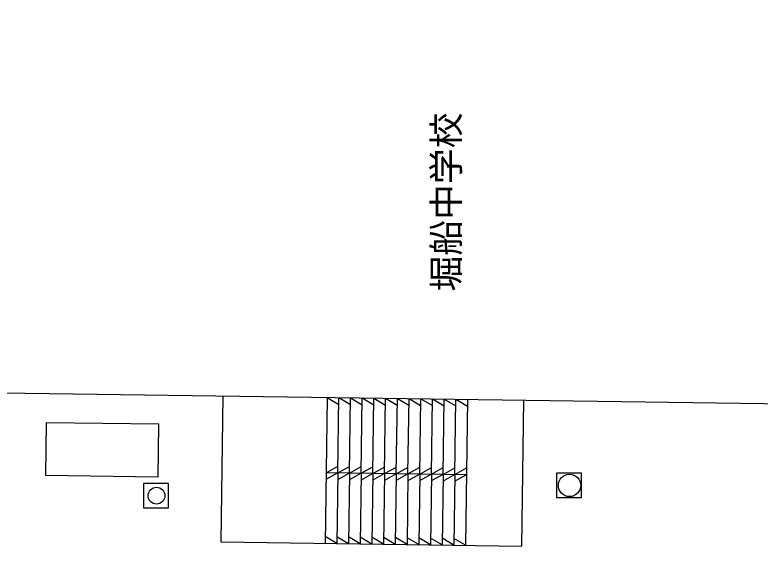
# Model space of a CAD drawing. Units: millimetres, scale not verified. Extents: x -122103 to 97281, y -76501 to 76841.
# Drawn here: x 12491 to 29125, y 39240 to 51106 of the extents above; entities that cross this region are included whole.
import ezdxf
from ezdxf.enums import TextEntityAlignment as Align

# ---------------------------------------------------------------- set-up
doc = ezdxf.new("R2010")
doc.units = ezdxf.units.MM
doc.header["$LTSCALE"] = 400
doc.layers.add('0-F', color=7, linetype='Continuous')
doc.styles.add('ＭＳ ゴシック', font='')
doc.styles.get('ＭＳ ゴシック').set_extended_font_data('MS Gothic')

msp = doc.modelspace()

# ---------------------------------------------------------------- linework, layer by layer
at = {"layer": '0-F'}
for p, q in [((19460, 42560.8), (19414.5, 39301.1)), ((19460, 42560.8), (19414.5, 39301.1)), ((19460, 42560.8), (19719.2, 42406.3)), ((19460, 42560.8), (19719.2, 42406.3)), ((19697.8, 40874.2), (19721.3, 42557.2)), ((19697.8, 40874.2), (19721.3, 42557.2)), ((19721.3, 42557.2), (19980.5, 42402.7)), ((19721.3, 42557.2), (19980.5, 42402.7)), ((19959.1, 40870.5), (19982.6, 42553.6)), ((19959.1, 40870.5), (19982.6, 42553.6)), ((19982.6, 42553.6), (20241.8, 42399)), ((19982.6, 42553.6), (20241.8, 42399)), ((20220.4, 40866.9), (20243.9, 42549.9)), ((20220.4, 40866.9), (20243.9, 42549.9)), ((20243.9, 42549.9), (20503.1, 42395.4)), ((20243.9, 42549.9), (20503.1, 42395.4)), ((20481.7, 40863.2), (20505.2, 42546.3)), ((20481.7, 40863.2), (20505.2, 42546.3)), ((20505.2, 42546.3), (20764.4, 42391.8)), ((20505.2, 42546.3), (20764.4, 42391.8)), ((20743, 40859.6), (20766.5, 42542.6)), ((20743, 40859.6), (20766.5, 42542.6)), ((20766.5, 42542.6), (21025.7, 42388.1)), ((20766.5, 42542.6), (21025.7, 42388.1)), ((21004.3, 40855.9), (21027.8, 42539)), ((21004.3, 40855.9), (21027.8, 42539)), ((21027.8, 42539), (21287, 42384.5)), ((21027.8, 42539), (21287, 42384.5)), ((21265.7, 40852.3), (21289.1, 42535.3)), ((21265.7, 40852.3), (21289.1, 42535.3)), ((21289.1, 42535.3), (21548.3, 42380.8)), ((21289.1, 42535.3), (21548.3, 42380.8)), ((21527, 40848.7), (21550.4, 42531.7)), ((21527, 40848.7), (21550.4, 42531.7)), ((21550.4, 42531.7), (21809.6, 42377.2)), ((21550.4, 42531.7), (21809.6, 42377.2)), ((21788.3, 40845), (21811.7, 42528.1)), ((21788.3, 40845), (21811.7, 42528.1)), ((21811.7, 42528.1), (22071, 42373.5)), ((21811.7, 42528.1), (22071, 42373.5)), ((22049.6, 40841.4), (22073.1, 42524.4)), ((22049.6, 40841.4), (22073.1, 42524.4)), ((22073.1, 42524.4), (22332.3, 42369.9)), ((22073.1, 42524.4), (22332.3, 42369.9)), ((22310.9, 40837.7), (22334.4, 42520.8)), ((22310.9, 40837.7), (22334.4, 42520.8)), ((22334.4, 42520.8), (22593.6, 42366.3)), ((22334.4, 42520.8), (22593.6, 42366.3)), ((22595.7, 42517.1), (22550.2, 39257.4)), ((22595.7, 42517.1), (22550.2, 39257.4)), ((19436.5, 40877.8), (19699.9, 41025)), ((19436.5, 40877.8), (19699.9, 41025)), ((19697.8, 40874.2), (19961.2, 41021.4)), ((19697.8, 40874.2), (19961.2, 41021.4)), ((19959.1, 40870.5), (20222.5, 41017.7)), ((19959.1, 40870.5), (20222.5, 41017.7)), ((20220.4, 40866.9), (20483.8, 41014.1)), ((20220.4, 40866.9), (20483.8, 41014.1)), ((20481.7, 40863.2), (20745.1, 41010.5)), ((20481.7, 40863.2), (20745.1, 41010.5)), ((20743, 40859.6), (21006.5, 41006.8)), ((20743, 40859.6), (21006.5, 41006.8)), ((21004.3, 40855.9), (21267.8, 41003.2)), ((21004.3, 40855.9), (21267.8, 41003.2)), ((21265.7, 40852.3), (21529.1, 40999.5)), ((21265.7, 40852.3), (21529.1, 40999.5)), ((21527, 40848.7), (21790.4, 40995.9)), ((21527, 40848.7), (21790.4, 40995.9)), ((21788.3, 40845), (22051.7, 40992.2)), ((21788.3, 40845), (22051.7, 40992.2)), ((22049.6, 40841.4), (22313, 40988.6)), ((22049.6, 40841.4), (22313, 40988.6)), ((22310.9, 40837.7), (22574.3, 40985)), ((22310.9, 40837.7), (22574.3, 40985)), ((19697.8, 40874.2), (19434.4, 40726.9)), ((19697.8, 40874.2), (19434.4, 40726.9)), ((22572.2, 40834.1), (19436.5, 40877.8)), ((22572.2, 40834.1), (19436.5, 40877.8)), ((19697.8, 40874.2), (19675.8, 39297.5)), ((19697.8, 40874.2), (19675.8, 39297.5)), ((19959.1, 40870.5), (19695.7, 40723.3)), ((19959.1, 40870.5), (19695.7, 40723.3)), ((19959.1, 40870.5), (19937.1, 39293.8)), ((19959.1, 40870.5), (19937.1, 39293.8)), ((20220.4, 40866.9), (19957, 40719.7)), ((20220.4, 40866.9), (19957, 40719.7)), ((20220.4, 40866.9), (20198.4, 39290.2)), ((20220.4, 40866.9), (20198.4, 39290.2)), ((20481.7, 40863.2), (20218.3, 40716)), ((20481.7, 40863.2), (20218.3, 40716)), ((20481.7, 40863.2), (20459.7, 39286.5)), ((20481.7, 40863.2), (20459.7, 39286.5)), ((20743, 40859.6), (20479.6, 40712.4)), ((20743, 40859.6), (20479.6, 40712.4)), ((20743, 40859.6), (20721.1, 39282.9)), ((20743, 40859.6), (20721.1, 39282.9)), ((21004.3, 40855.9), (20740.9, 40708.7)), ((21004.3, 40855.9), (20740.9, 40708.7)), ((21004.3, 40855.9), (20982.4, 39279.3)), ((21004.3, 40855.9), (20982.4, 39279.3)), ((21265.7, 40852.3), (21002.2, 40705.1)), ((21265.7, 40852.3), (21002.2, 40705.1)), ((21265.7, 40852.3), (21243.7, 39275.6)), ((21265.7, 40852.3), (21243.7, 39275.6)), ((21527, 40848.7), (21263.6, 40701.4)), ((21527, 40848.7), (21263.6, 40701.4)), ((21527, 40848.7), (21505, 39272)), ((21527, 40848.7), (21505, 39272)), ((21788.3, 40845), (21524.9, 40697.8)), ((21788.3, 40845), (21524.9, 40697.8)), ((21788.3, 40845), (21766.3, 39268.3)), ((21788.3, 40845), (21766.3, 39268.3)), ((22049.6, 40841.4), (21786.2, 40694.2)), ((22049.6, 40841.4), (21786.2, 40694.2)), ((22049.6, 40841.4), (22027.6, 39264.7)), ((22049.6, 40841.4), (22027.6, 39264.7)), ((22310.9, 40837.7), (22047.5, 40690.5)), ((22310.9, 40837.7), (22047.5, 40690.5)), ((22310.9, 40837.7), (22288.9, 39261)), ((22310.9, 40837.7), (22288.9, 39261)), ((22572.2, 40834.1), (22308.8, 40686.9)), ((22572.2, 40834.1), (22308.8, 40686.9)), ((19675.8, 39297.5), (19416.6, 39452)), ((19675.8, 39297.5), (19416.6, 39452)), ((19937.1, 39293.8), (19677.9, 39448.3)), ((19937.1, 39293.8), (19677.9, 39448.3)), ((20198.4, 39290.2), (19939.2, 39444.7)), ((20198.4, 39290.2), (19939.2, 39444.7)), ((20459.7, 39286.5), (20200.5, 39441.1)), ((20459.7, 39286.5), (20200.5, 39441.1)), ((20721.1, 39282.9), (20461.8, 39437.4)), ((20721.1, 39282.9), (20461.8, 39437.4)), ((20982.4, 39279.3), (20723.2, 39433.8)), ((20982.4, 39279.3), (20723.2, 39433.8)), ((21243.7, 39275.6), (20984.5, 39430.1)), ((21243.7, 39275.6), (20984.5, 39430.1)), ((21505, 39272), (21245.8, 39426.5)), ((21505, 39272), (21245.8, 39426.5)), ((21766.3, 39268.3), (21507.1, 39422.8)), ((21766.3, 39268.3), (21507.1, 39422.8)), ((22027.6, 39264.7), (21768.4, 39419.2)), ((22027.6, 39264.7), (21768.4, 39419.2)), ((22288.9, 39261), (22029.7, 39415.5)), ((22288.9, 39261), (22029.7, 39415.5)), ((22550.2, 39257.4), (22291, 39411.9)), ((22550.2, 39257.4), (22291, 39411.9))]:
    msp.add_line(p, q, dxfattribs=at)
for points in [[(-16025.1, 43055.7), (64346.9, 41934.9), (64474.8, 51106.2)], [(17131.4, 42593.3), (17085.9, 39333.6), (23808.4, 39239.8), (23853.9, 42499.6)], [(17131.4, 42593.3), (17085.9, 39333.6), (23808.4, 39239.8), (23853.9, 42499.6)]]:
    msp.add_lwpolyline(points, dxfattribs=at)
for points in [[(15690.5, 40786.6), (15706.8, 41960.3), (13188.2, 41995.4), (13171.8, 40821.7)], [(15690.5, 40786.6), (15706.8, 41960.3), (13188.2, 41995.4), (13171.8, 40821.7)], [(25142, 40326), (25142, 40866.5), (24581.6, 40866.5), (24581.6, 40326)], [(25142, 40326), (25142, 40866.5), (24581.6, 40866.5), (24581.6, 40326)], [(15921.2, 40095.6), (15921.2, 40636.1), (15360.8, 40636.1), (15360.8, 40095.6)], [(15921.2, 40095.6), (15921.2, 40636.1), (15360.8, 40636.1), (15360.8, 40095.6)]]:
    msp.add_lwpolyline(points, close=True, dxfattribs=at)
for centre, radius in [((24871.8, 40596.2), 250), ((24871.8, 40596.2), 250), ((15651, 40365.9), 187.5), ((15651, 40365.9), 187.5)]:
    msp.add_circle(centre, radius, dxfattribs=at)

# ---------------------------------------------------------------- texts
at = {"layer": '0-F', "color": 4, "style": 'ＭＳ ゴシック'}
msp.add_text('堀船中学校', height=586.5, rotation=90, dxfattribs=at).set_placement((22586.9, 44926), align=Align.BOTTOM_LEFT)
msp.add_text('堀船中学校', height=586.5, rotation=90, dxfattribs=at).set_placement((22586.9, 44926), align=Align.BOTTOM_LEFT)

doc.saveas('drawing.dxf')
